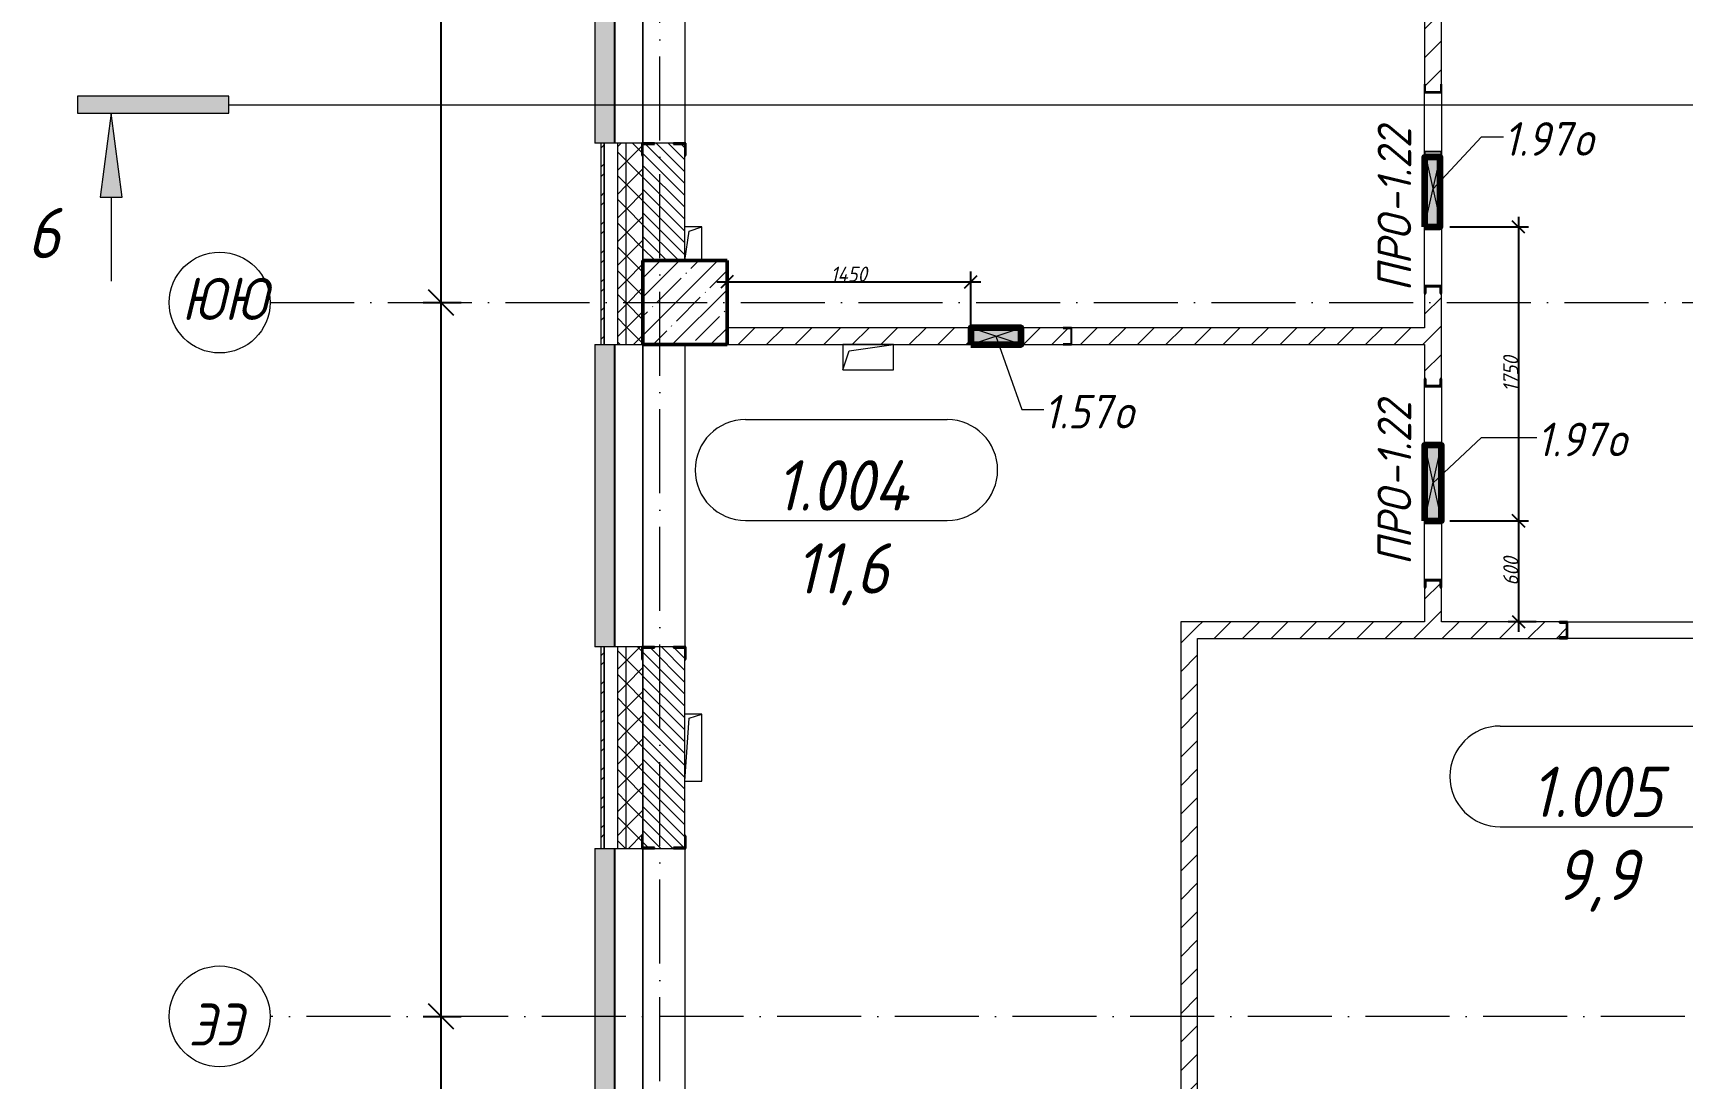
# Model space of a CAD drawing. Header units: millimetres. Extents: x -356862 to 418287, y 0 to 839748.
# Drawn here: x -182594 to -172783, y 536430 to 542652 of the extents above; entities that cross this region are included whole.
import ezdxf

# ---------------------------------------------------------------- set-up
doc = ezdxf.new("R2010")
doc.units = ezdxf.units.MM
doc.linetypes.add('50_200_ШТРИХ_1Т_ш5_п1_п1_', pattern=[700, 500, -100, 0, -100])
for name, color, linetype, lineweight in [('9.7) Заделка 956 шт', 6, 'Continuous', 158), ('A-____-____-DIMS', 7, 'Continuous', 9), ('A-DETL-GENF-OTLN', 7, 'Continuous', 9), ('A-GENM-____-IDEN', 7, 'Continuous', 9), ('A-GENM-____-MCUT', 7, 'Continuous', 25), ('A-GENM-____-OTLN', 7, 'Continuous', 9), ('A-GENM-____-OTLN-1', 7, 'Continuous', 25), ('A-GLAZ-____-IDEN', 7, 'Continuous', 9), ('A-GLAZ-____-OTLN', 7, 'Continuous', 9), ('A-WALL-____-MCUT', 7, 'Continuous', 13), ('A-WALL-____-MCUT-1', 7, 'Continuous', 9), ('A-WALL-____-OTLN', 7, 'Continuous', 9), ('A-WALL-____-PATT-1', 7, 'Continuous', 9), ('A-WALL-FNSH-MCUT-1', 7, 'Continuous', 9), ('G-____-____-SYMB', 7, 'Continuous', 9), ('I-WALL-____-OTLN', 7, 'Continuous', 9), ('S-COLS-____-MCUT', 7, 'Continuous', 50), ('S-COLS-____-OTLN', 7, 'Continuous', 9), ('S-GRID-____-IDEN', 7, 'Continuous', 9), ('S-GRID-____-OTLN-1', 7, '50_200_ШТРИХ_1Т_ш5_п1_п1_', 9)]:
    doc.layers.add(name, color=color, linetype=linetype, lineweight=lineweight)
for name, color, linetype, lineweight, true_color in [('A-AREA-IDEN-1', 7, 'Continuous', 9, 0x000000), ('A-GLAZ-____-OTLN-1', 7, 'Continuous', 9, 0xc0c0c0), ('G-____-____-SYMB-1', 9, 'Continuous', 9, 0x808080)]:
    doc.layers.add(name, color=color, linetype=linetype, lineweight=lineweight, true_color=true_color)
doc.styles.add('ISOCPEUR_I', font='isocpeui.ttf', dxfattribs={"width": 0.9, "height": 2.5})
doc.styles.add('ISOCPEUR_I_10', font='isocpeui.ttf', dxfattribs={"width": 0.9, "height": 180})
doc.styles.add('ISOCPEUR_I_11', font='isocpeui.ttf', dxfattribs={"width": 0.9, "height": 200})
doc.styles.add('ISOCPEUR_I_7', font='isocpeui.ttf', dxfattribs={"width": 0.9, "height": 90})
doc.styles.add('ISOCPEUR_I_9', font='isocpeui.ttf', dxfattribs={"width": 0.9, "height": 250})
doc.dimstyles.new('ISO-1_8_0_9К_СРЕДНИЙ_Кладочные_2', dxfattribs={"dimscale": 304.8, "dimtxt": 89.638306, "dimasz": 0.246063, "dimexe": 0.19685, "dimexo": 0, "dimgap": 0, "dimtad": 1, "dimdec": 3, "dimrnd": 0.001, "dimdsep": 46, "dimtxsty": 'ISOCPEUR_I_7', "dimblk1": 'OBLIQUE', "dimblk2": 'OBLIQUE', "dimsah": 1, "dimcen": 0.09, "dimdle": 0.19685, "dimazin": 0, "dimtfac": 1, "dimtdec": 4, "dimtix": 1, "dimtmove": 1, "dimatfit": 3, "dimfxl": 1, "dimtvp": 1, "dimtolj": 1, "dimtzin": 0, "dimarcsym": 2})
doc.dimstyles.new('ISO-2_5_0_9К_БОЛЬШОЙ_ОСИ', dxfattribs={"dimscale": 304.8, "dimtxt": 248.995294, "dimasz": 0.492126, "dimexe": 0.393701, "dimexo": 0, "dimgap": 0, "dimtad": 1, "dimdec": 0, "dimzin": 0, "dimdsep": 46, "dimtxsty": 'ISOCPEUR_I', "dimblk1": 'OBLIQUE', "dimblk2": 'OBLIQUE', "dimsah": 1, "dimcen": 0.09, "dimdle": 0.393701, "dimazin": 0, "dimtfac": 1, "dimtdec": 4, "dimtix": 1, "dimtmove": 0, "dimatfit": 3, "dimfxl": 1, "dimtvp": 1, "dimtolj": 1, "dimtzin": 0, "dimarcsym": 2})
pattern_1 = [(135, (-176515.067, 459015.94), (-35.35534, -35.35534), [])]
pattern_2 = [(45, (-176515.07, 459015.94), (-84.85281, 84.85281), [])]
pattern_3 = [(45, (-176515.07, 459015.94), (-70.71068, 70.71068), []), (135, (-176515.07, 459015.94), (-70.71068, -70.71068), [])]

# ---------------------------------------------------------------- blocks, each defined once
blk = doc.blocks.new('BSC_Колонна _Прямоугольная - 500х500-V57-АР1_План отверстий 1 этажа в осях 1-64_Ю-ЯЯ')
at = {"layer": 'S-COLS-____-OTLN'}
h = blk.add_hatch(dxfattribs=at)
h.set_pattern_fill('FP_64', color=256, style=0, pattern_type=2)
h.set_pattern_definition([(45, (2200, -82031.04), (-114.04925, 114.04925), []), (45, (2314.05, -82031.04), (-114.04925, 114.04925), [201.613, -40.323, 3.353, -36.97])])
h.paths.add_polyline_path([(-250, -250), (250, -250), (250, 250), (-250, 250)], flags=0)
at = {"layer": 'S-COLS-____-MCUT'}
for p, q in [((250, 250), (-250, 250)), ((-250, 250), (-250, -250)), ((250, -250), (250, 250)), ((-250, -250), (250, -250))]:
    blk.add_line(p, q, dxfattribs=at)
blk = doc.blocks.new('Фахверк_СКБ_Уголок - 250_2700-27497298-АР1_План отверстий 1 этажа в осях 1-64_Ю-ЯЯ')
at = {"layer": 'A-GENM-____-MCUT'}
for p, q in [((200, 181), (125, 181)), ((125, 181), (125, 106)), ((125, 106), (131, 106)), ((131, 106), (131, 175)), ((131, 175), (200, 175)), ((200, 175), (200, 181)), ((131, -6), (125, -6)), ((125, -6), (125, -81)), ((125, -81), (200, -81)), ((131, -75), (131, -6)), ((200, -75), (131, -75)), ((200, -81), (200, -75))]:
    blk.add_line(p, q, dxfattribs=at)
blk = doc.blocks.new('154_Стойка_СКБ_Швеллер - СМ-2230_100-28215779-АР1_План отверстий 1 этажа в осях 1-64_Ю-ЯЯ')
at = {"layer": 'A-GENM-____-MCUT'}
for p, q in [((171, 50), (125, 50)), ((125, 50), (125, -50)), ((129.5, 42.4), (171, 42.4)), ((129.5, -42.4), (129.5, 42.4)), ((171, 42.4), (171, 50)), ((125, -50), (171, -50)), ((171, -42.4), (129.5, -42.4)), ((171, -50), (171, -42.4))]:
    blk.add_line(p, q, dxfattribs=at)
blk = doc.blocks.new('154_Фахверк_СКБ_Швеллер - Тип_100_4010-27736299-АР1_План отверстий 1 этажа в осях 1-64_Ю-ЯЯ')
at = {"layer": 'A-GENM-____-MCUT'}
for p, q in [((175, 50), (125, 50)), ((125, 50), (125, -50)), ((128, 47), (175, 47)), ((128, -47), (128, 47)), ((175, 47), (175, 50)), ((125, -50), (175, -50)), ((175, -47), (128, -47)), ((175, -50), (175, -47))]:
    blk.add_line(p, q, dxfattribs=at)
blk = doc.blocks.new('AR_Отверстие прямоугольное _в плите_ - AR_Отверстие прямоугольное _в плите_-30459777-АР1_План отверстий 1 этажа в осях 1-64_Ю-ЯЯ')
at = {"layer": 'A-GENM-____-OTLN'}
for p, q in [((150, 75), (-150, 75)), ((-150, 75), (-150, -75)), ((-150, -75), (-112.5, 37.5)), ((-112.5, 37.5), (150, 75)), ((150, -75), (150, 75)), ((-150, -75), (150, -75))]:
    blk.add_line(p, q, dxfattribs=at)
blk = doc.blocks.new('AR_Отверстие прямоугольное _в плите_ - AR_Отверстие прямоугольное _в плите_-30512140-АР1_План отверстий 1 этажа в осях 1-64_Ю-ЯЯ')
at = {"layer": 'A-GENM-____-OTLN'}
for p, q in [((50, 200), (-50, 200)), ((-25, 175), (50, 200)), ((50, -200), (50, 200)), ((-50, -200), (-25, 175)), ((-50, -200), (50, -200))]:
    blk.add_line(p, q, dxfattribs=at)
blk = doc.blocks.new('AR_Отверстие прямоугольное _в плите_ - AR_Отверстие прямоугольное _в плите_-V230-АР1_План отверстий 1 этажа в осях 1-64_Ю-ЯЯ')
at = {"layer": 'A-GENM-____-OTLN'}
for p, q in [((50, 100), (-50, 100)), ((-25, 75), (50, 100)), ((50, -100), (50, 100)), ((-50, -100), (-25, 75))]:
    blk.add_line(p, q, dxfattribs=at)
blk = doc.blocks.new('Отлив_СКБ - Отлив витража_120_НВФ-31885689-АР1_План отверстий 1 этажа в осях 1-64_Ю-ЯЯ')
at = {"layer": 'A-GLAZ-____-OTLN-1'}
for points in [[(1800, 2), (1800, 120), (0, 120), (0, 2), (749.6, 2)], [(1800, 0), (1800, 2), (0, 2), (0, 0), (749.6, 0)]]:
    blk.add_hatch(color=256, dxfattribs=at).paths.add_polyline_path(points, flags=0)
at = {"layer": 'A-GLAZ-____-OTLN'}
for p, q in [((0, 83), (0, 120)), ((1800, 120), (0, 120)), ((1800, 120), (1800, 83)), ((0, 2), (1800, 2)), ((1800, 0), (0, 0))]:
    blk.add_line(p, q, dxfattribs=at)
blk = doc.blocks.new('AR_Отверстие прямоугольное _в стене_ - AR_Отверстие прямоугольное _в стене__ОВ-36649808-АР1_План отверстий 1 этажа в осях 1-64_Ю-ЯЯ')
at = {"layer": 'A-GLAZ-____-OTLN'}
blk.add_hatch(color=256, dxfattribs=at).paths.add_polyline_path([(-225, -50), (225, -50), (225, 50), (-225, 50)], flags=0)
at = {"layer": 'A-DETL-GENF-OTLN'}
for p, q in [((-225, -50), (-225, 50)), ((-225, 50), (225, 50)), ((225, 50), (-225, -50)), ((-225, 50), (225, -50)), ((225, 50), (-225, 50)), ((-225, 50), (-225, -50)), ((225, 50), (225, -50)), ((225, -50), (225, 50)), ((225, -50), (-225, -50)), ((-225, -50), (225, -50))]:
    blk.add_line(p, q, dxfattribs=at)
blk = doc.blocks.new('AR_Отверстие прямоугольное _в стене__БезПР - AR_Отверстие прямоугольное _в стене__БезПР-36430205-АР1_План отверстий 1 этажа в осях 1-64_Ю-ЯЯ')
at = {"layer": 'A-GLAZ-____-OTLN'}
blk.add_hatch(color=256, dxfattribs=at).paths.add_polyline_path([(150, 50), (-150, 50), (-150, -50), (150, -50)], flags=0)
at = {"layer": 'A-DETL-GENF-OTLN'}
for p, q in [((-150, -50), (-150, 50)), ((-150, 50), (150, 50)), ((150, 50), (-150, -50)), ((-150, 50), (150, -50)), ((150, 50), (-150, 50)), ((-150, 50), (-150, -50)), ((150, 50), (150, -50)), ((150, -50), (150, 50)), ((150, -50), (-150, -50)), ((-150, -50), (150, -50))]:
    blk.add_line(p, q, dxfattribs=at)
blk = doc.blocks.new('Ось сетки - Круг_Ø6_00__ISO-2_5_0_9K_-25732049-АР1_План отверстий 1 этажа в осях 1-64_Ю-ЯЯ')
at = {"layer": 'S-GRID-____-IDEN'}
blk.add_circle((0, 0), 3, dxfattribs=at)
blk = doc.blocks.new('Разрез - Заголовок разреза-10218885-АР1_План отверстий 1 этажа в осях 1-64_Ю-ЯЯ')
at = {"layer": 'G-____-____-SYMB'}
for points in [[(0, 0.5), (0, -0.5), (-9, -0.5), (-9, 0.5)], [(-6.342, -5.5), (-7.658, -5.5), (-7, -0.5)]]:
    blk.add_hatch(color=256, dxfattribs=at).paths.add_polyline_path(points, flags=0)
for p, q in [((0, 0.5), (-9, 0.5)), ((-9, 0.5), (-9, -0.5)), ((0, -0.5), (0, 0.5)), ((-9, -0.5), (0, -0.5)), ((-7, -0.5), (-7.658, -5.5)), ((-6.342, -5.5), (-7, -0.5)), ((-7.658, -5.5), (-6.342, -5.5)), ((-7, -5.5), (-7, -10.5))]:
    blk.add_line(p, q, dxfattribs=at)
blk = doc.blocks.new('_Oblique')
at = {"color": 0, "linetype": 'ByBlock', "lineweight": -2}
blk.add_line((-0.5, -0.5), (0.5, 0.5), dxfattribs=at)
blk = doc.blocks.new('*D13421')
at = {"layer": 'A-____-____-DIMS', "color": 0, "lineweight": -2, "transparency": 16777216}
for p, q in [((-180166.5, 535477), (-180166.5, 536917)), ((-180272.5, 536797), (-180046.5, 536797)), ((-180272.5, 535597), (-180046.5, 535597))]:
    blk.add_line(p, q, dxfattribs=at)
at = {"layer": 'Defpoints', "color": 0, "transparency": 16777216}
for p in [(-180272.5, 536797), (-180166.5, 536797), (-180272.5, 535597)]:
    blk.add_point(p, dxfattribs=at)
at = {"layer": 'A-____-____-DIMS', "color": 0, "lineweight": -2, "transparency": 16777216, "xscale": 150, "yscale": 150, "zscale": 150}
for p, rotation in [((-180166.5, 536797), 90), ((-180166.5, 535597), 270)]:
    blk.add_blockref('_Oblique', p, dxfattribs=dict(at, rotation=rotation))
at = {"layer": 'A-____-____-DIMS', "color": 0, "transparency": 16777216, "insert": (-180167.7, 536197), "char_height": 2.5, "width": 701.018, "attachment_point": 5, "rotation": 90, "style": 'ISOCPEUR_I'}
blk.add_mtext('\\A1;1200', dxfattribs=at)
blk = doc.blocks.new('*D13422')
at = {"layer": 'A-____-____-DIMS', "color": 0, "lineweight": -2, "transparency": 16777216}
for p, q in [((-180166.5, 536677), (-180166.5, 541167)), ((-180272.5, 541047), (-180046.5, 541047)), ((-180272.5, 536797), (-180046.5, 536797))]:
    blk.add_line(p, q, dxfattribs=at)
at = {"layer": 'Defpoints', "color": 0, "transparency": 16777216}
for p in [(-180272.5, 541047), (-180166.5, 541047), (-180272.5, 536797)]:
    blk.add_point(p, dxfattribs=at)
at = {"layer": 'A-____-____-DIMS', "color": 0, "lineweight": -2, "transparency": 16777216, "xscale": 150, "yscale": 150, "zscale": 150}
for p, rotation in [((-180166.5, 541047), 90), ((-180166.5, 536797), 270)]:
    blk.add_blockref('_Oblique', p, dxfattribs=dict(at, rotation=rotation))
at = {"layer": 'A-____-____-DIMS', "color": 0, "transparency": 16777216, "insert": (-180167.7, 538922), "char_height": 2.5, "width": 781.462, "attachment_point": 5, "rotation": 90, "style": 'ISOCPEUR_I'}
blk.add_mtext('\\A1;4250', dxfattribs=at)
blk = doc.blocks.new('*D13423')
at = {"layer": 'A-____-____-DIMS', "color": 0, "lineweight": -2, "transparency": 16777216}
for p, q in [((-180166.5, 540927), (-180166.5, 544717)), ((-180272.5, 544597), (-180046.5, 544597)), ((-180272.5, 541047), (-180046.5, 541047))]:
    blk.add_line(p, q, dxfattribs=at)
at = {"layer": 'Defpoints', "color": 0, "transparency": 16777216}
for p in [(-180272.5, 544597), (-180166.5, 544597), (-180272.5, 541047)]:
    blk.add_point(p, dxfattribs=at)
at = {"layer": 'A-____-____-DIMS', "color": 0, "lineweight": -2, "transparency": 16777216, "xscale": 150, "yscale": 150, "zscale": 150}
for p, rotation in [((-180166.5, 544597), 90), ((-180166.5, 541047), 270)]:
    blk.add_blockref('_Oblique', p, dxfattribs=dict(at, rotation=rotation))
at = {"layer": 'A-____-____-DIMS', "color": 0, "transparency": 16777216, "insert": (-180167.7, 542822), "char_height": 2.5, "width": 758.478, "attachment_point": 5, "rotation": 90, "style": 'ISOCPEUR_I'}
blk.add_mtext('\\A1;3550', dxfattribs=at)
blk = doc.blocks.new('*D13571')
at = {"layer": 'A-____-____-DIMS', "color": 0, "lineweight": -2, "transparency": 16777216}
for p, q in [((-174165.1, 541497), (-173696.6, 541497)), ((-173756.6, 541557), (-173756.6, 539687)), ((-174165.1, 539747), (-173696.6, 539747))]:
    blk.add_line(p, q, dxfattribs=at)
at = {"layer": 'Defpoints', "color": 0, "transparency": 16777216}
for p in [(-174165.1, 541497), (-174165.1, 539747), (-173756.6, 539747)]:
    blk.add_point(p, dxfattribs=at)
at = {"layer": 'A-____-____-DIMS', "color": 0, "lineweight": -2, "transparency": 16777216, "xscale": 75, "yscale": 75, "zscale": 75}
for p, rotation in [((-173756.6, 541497), 90), ((-173756.6, 539747), 270)]:
    blk.add_blockref('_Oblique', p, dxfattribs=dict(at, rotation=rotation))
at = {"layer": 'A-____-____-DIMS', "color": 0, "transparency": 16777216, "insert": (-173802.2, 540622), "char_height": 90, "width": 504.733, "attachment_point": 5, "rotation": 90, "style": 'ISOCPEUR_I_7'}
blk.add_mtext('\\A1;1750', dxfattribs=at)
blk = doc.blocks.new('*D13572')
at = {"layer": 'A-____-____-DIMS', "color": 0, "lineweight": -2, "transparency": 16777216}
for p, q in [((-174165.1, 539747), (-173696.6, 539747)), ((-173756.6, 539807), (-173756.6, 539087)), ((-173650.5, 539147), (-173816.6, 539147))]:
    blk.add_line(p, q, dxfattribs=at)
at = {"layer": 'Defpoints', "color": 0, "transparency": 16777216}
for p in [(-174165.1, 539747), (-173756.6, 539147), (-173650.5, 539147)]:
    blk.add_point(p, dxfattribs=at)
at = {"layer": 'A-____-____-DIMS', "color": 0, "lineweight": -2, "transparency": 16777216, "xscale": 75, "yscale": 75, "zscale": 75}
for p, rotation in [((-173756.6, 539747), 90), ((-173756.6, 539147), 270)]:
    blk.add_blockref('_Oblique', p, dxfattribs=dict(at, rotation=rotation))
at = {"layer": 'A-____-____-DIMS', "color": 0, "transparency": 16777216, "insert": (-173801.6, 539447), "char_height": 90, "width": 409.578, "attachment_point": 5, "rotation": 90, "style": 'ISOCPEUR_I_7'}
blk.add_mtext('\\A1;600', dxfattribs=at)
blk = doc.blocks.new('*D13577')
at = {"layer": 'A-____-____-DIMS', "color": 0, "lineweight": -2, "transparency": 16777216}
for p, q in [((-178465.1, 540897), (-178465.1, 541231.2)), ((-177015.1, 540897), (-177015.1, 541231.2)), ((-178525.1, 541171.2), (-176955.1, 541171.2))]:
    blk.add_line(p, q, dxfattribs=at)
at = {"layer": 'Defpoints', "color": 0, "transparency": 16777216}
for p in [(-177015.1, 541171.2), (-178465.1, 540897), (-177015.1, 540897)]:
    blk.add_point(p, dxfattribs=at)
at = {"layer": 'A-____-____-DIMS', "color": 0, "lineweight": -2, "transparency": 16777216, "xscale": 75, "yscale": 75, "zscale": 75, "rotation": 180}
blk.add_blockref('_Oblique', (-178465.1, 541171.2), dxfattribs=at)
at = {"layer": 'A-____-____-DIMS', "color": 0, "lineweight": -2, "transparency": 16777216, "xscale": 75, "yscale": 75, "zscale": 75}
blk.add_blockref('_Oblique', (-177015.1, 541171.2), dxfattribs=at)
at = {"layer": 'A-____-____-DIMS', "color": 0, "transparency": 16777216, "insert": (-177740.1, 541216.2), "char_height": 90, "width": 521.281, "attachment_point": 5, "style": 'ISOCPEUR_I_7'}
blk.add_mtext('\\A1;1450', dxfattribs=at)
blk = doc.blocks.new('AAR_СКБ_Марка_помещения_1_5 ммп - Номер _ Площадь-27962135-АИ_План этажа_Стены_1')
at = {"layer": 'A-AREA-IDEN-1'}
for p, q in [((-2.987, 3), (3.013, 3)), ((-2.987, 0), (3.013, 0))]:
    blk.add_line(p, q, dxfattribs=at)
for centre, start, end in [((-2.987, 1.5), 90, 270), ((3.013, 1.5), 270, 90)]:
    blk.add_arc(centre, 1.5, start, end, dxfattribs=at)

msp = doc.modelspace()

# ---------------------------------------------------------------- hatches: boundary and pattern name
at = {"layer": 'A-WALL-____-PATT-1'}
h = msp.add_hatch(dxfattribs=at)
h.set_pattern_fill('FP_3', color=256, style=0, pattern_type=2)
h.set_pattern_definition([(45, (-176515.07, 459015.94), (-85.53659, 85.53659), []), (45, (-176458.04, 459015.94), (-85.53659, 85.53659), [])])
h.paths.add_polyline_path([(-179215.0675, 531796.983), (-179195.0675, 531796.983), (-179195.0675, 532996.983), (-179215.0675, 532996.983), (-179215.0675, 532384.65)], flags=0)
h.paths.add_polyline_path([(-179195.0675, 534796.983), (-179195.0675, 535996.983), (-179215.0675, 535996.983), (-179215.0675, 534796.983)], flags=0)
h.paths.add_polyline_path([(-179195.0675, 537796.983), (-179195.0675, 538996.983), (-179215.0675, 538996.983), (-179215.0675, 537796.983)], flags=0)
h.paths.add_polyline_path([(-179215.0675, 540796.983), (-179195.0675, 540796.983), (-179195.0675, 541996.983), (-179215.0675, 541996.983)], flags=0)
h.paths.add_polyline_path([(-179215.0675, 543796.983), (-179195.0675, 543796.983), (-179195.0675, 544946.983), (-179215.0675, 544946.983)], flags=0)
h = msp.add_hatch(dxfattribs=at)
h.set_pattern_fill('FP_1', color=256, style=0, pattern_type=2)
h.set_pattern_definition(pattern_3)
h.paths.add_polyline_path([(-179065.0675, 532046.983), (-179065.0675, 532996.983), (-179115.0675, 532996.983), (-179115.0675, 532046.983)], flags=0)
h.paths.add_polyline_path([(-179065.0675, 534796.983), (-179065.0675, 535996.983), (-179115.0675, 535996.983), (-179115.0675, 534796.983)], flags=0)
h.paths.add_polyline_path([(-179115.0675, 537796.983), (-179065.0675, 537796.983), (-179065.0675, 538996.983), (-179115.0675, 538996.983), (-179115.0675, 538842.5904)], flags=0)
h.paths.add_polyline_path([(-179065.0675, 540796.983), (-179065.0675, 541996.983), (-179115.0675, 541996.983), (-179115.0675, 540796.983)], flags=0)
h.paths.add_polyline_path([(-179115.0675, 543796.983), (-179065.0675, 543796.983), (-179065.0675, 544846.983), (-179115.0675, 544846.983), (-179115.0675, 544493.2883)], flags=0)
h = msp.add_hatch(dxfattribs=at)
h.set_pattern_fill('FP_1', color=256, style=0, pattern_type=2)
h.set_pattern_definition(pattern_3)
h.paths.add_polyline_path([(-178965.0675, 532046.983), (-178965.0675, 532921.983), (-178971.0675, 532921.983), (-178971.0675, 532996.983), (-179065.0675, 532996.983), (-179065.0675, 532046.983)], flags=0)
h.paths.add_polyline_path([(-178971.0675, 534796.983), (-178971.0675, 534871.983), (-178965.0675, 534871.983), (-178965.0675, 535921.983), (-178971.0675, 535921.983), (-178971.0675, 535996.983), (-179065.0675, 535996.983), (-179065.0675, 534796.983)], flags=0)
h.paths.add_polyline_path([(-179065.0675, 537796.983), (-178971.0675, 537796.983), (-178971.0675, 537871.983), (-178965.0675, 537871.983), (-178965.0675, 538921.983), (-178971.0675, 538921.983), (-178971.0675, 538996.983), (-179065.0675, 538996.983), (-179065.0675, 537802.983)], flags=0)
h.paths.add_polyline_path([(-178965.0675, 540796.983), (-178965.0675, 541921.983), (-178971.0675, 541921.983), (-178971.0675, 541996.983), (-179065.0675, 541996.983), (-179065.0675, 540796.983)], flags=0)
h.paths.add_polyline_path([(-178971.0675, 543796.983), (-178971.0675, 543871.983), (-178965.0675, 543871.983), (-178965.0675, 544796.983), (-179065.0675, 544796.983), (-179065.0675, 543796.983)], flags=0)
h = msp.add_hatch(dxfattribs=at)
h.set_pattern_fill('FP_6', color=256, style=0, pattern_type=2)
h.set_pattern_definition(pattern_1)
h.paths.add_polyline_path([(-178715.1915, 541296.983), (-178715.0675, 541296.983), (-178715.0675, 541990.983), (-178784.0675, 541990.983), (-178784.0675, 541996.983), (-178896.0675, 541996.983), (-178896.0675, 541990.983), (-178965.0675, 541990.983), (-178965.0675, 541296.983)], flags=0)
h.paths.add_polyline_path([(-178784.0675, 543796.983), (-178784.0675, 543802.983), (-178715.0675, 543802.983), (-178715.0675, 544196.983), (-178965.0675, 544196.983), (-178965.0675, 543802.983), (-178896.0675, 543802.983), (-178896.0675, 543796.983)], flags=0)
h = msp.add_hatch(dxfattribs=at)
h.set_pattern_fill('FP_4', color=256, style=0, pattern_type=2)
h.set_pattern_definition(pattern_2)
h.paths.add_polyline_path([(-174315.0675, 539146.983), (-174215.0675, 539146.983), (-174215.0675, 539350.983), (-174222.6675, 539350.983), (-174222.6675, 539392.483), (-174307.4675, 539392.483), (-174307.4675, 539350.983), (-174315.0675, 539350.983)], flags=0)
h.paths.add_polyline_path([(-174307.4675, 540551.483), (-174222.6675, 540551.483), (-174222.6675, 540592.983), (-174215.0675, 540592.983), (-174215.0675, 541100.983), (-174222.6675, 541100.983), (-174222.6675, 541142.483), (-174307.4675, 541142.483), (-174307.4675, 541100.983), (-174315.0675, 541100.983), (-174315.0675, 540592.983), (-174307.4675, 540592.983)], flags=0)
h.paths.add_polyline_path([(-174312.0675, 542299.983), (-174218.0675, 542299.983), (-174217.8452, 542346.983), (-174215.0675, 542346.983), (-174215.0675, 544096.983), (-174315.0675, 544096.983), (-174315.0675, 542346.983), (-174312.0675, 542346.983)], flags=0)
h = msp.add_hatch(dxfattribs=at)
h.set_pattern_fill('FP_4', color=256, style=0, pattern_type=2)
h.set_pattern_definition(pattern_2)
h.paths.add_polyline_path([(-174315.0675, 540796.983), (-174315.0675, 540896.983), (-176415.0675, 540896.983), (-176415.0675, 540796.983), (-174762.9755, 540796.983)], flags=0)
h.paths.add_polyline_path([(-176530.4762, 540796.983), (-176465.0675, 540796.983), (-176465.0675, 540799.983), (-176418.0675, 540799.983), (-176418.0675, 540893.983), (-176465.0675, 540893.983), (-176465.0675, 540896.983), (-176715.0675, 540896.983), (-176715.0675, 540796.983)], flags=0)
h.paths.add_polyline_path([(-177015.0675, 540796.983), (-177015.0675, 540896.983), (-178465.0675, 540896.983), (-178465.0675, 540796.983), (-178297.9769, 540796.983)], flags=0)
h = msp.add_hatch(dxfattribs=at)
h.set_pattern_fill('FP_4', color=256, style=0, pattern_type=2)
h.set_pattern_definition(pattern_2)
h.paths.add_polyline_path([(-175765.0675, 535846.983), (-175665.0675, 535846.983), (-175665.0675, 539146.983), (-175765.0675, 539146.983), (-175765.0675, 538842.5904)], flags=0)
h = msp.add_hatch(dxfattribs=at)
h.set_pattern_fill('FP_4', color=256, style=0, pattern_type=2)
h.set_pattern_definition(pattern_2)
h.paths.add_polyline_path([(-172015.0675, 539046.983), (-172015.0675, 539146.983), (-172269.0675, 539146.983), (-172269.0675, 539139.383), (-172310.5675, 539139.383), (-172310.5675, 539054.583), (-172269.0675, 539054.583), (-172269.0675, 539046.983)], flags=0)
h.paths.add_polyline_path([(-173511.0675, 539046.983), (-173511.0675, 539054.583), (-173469.5675, 539054.583), (-173469.5675, 539139.383), (-173511.0675, 539139.383), (-173511.0675, 539146.983), (-175665.0675, 539146.983), (-175665.0675, 539046.983), (-174762.9755, 539046.983)], flags=0)
h = msp.add_hatch(dxfattribs=at)
h.set_pattern_fill('FP_6', color=256, style=0, pattern_type=2)
h.set_pattern_definition(pattern_1)
h.paths.add_polyline_path([(-178715.0675, 535846.983), (-178715.0675, 535990.983), (-178784.0675, 535990.983), (-178784.0675, 535996.983), (-178896.0675, 535996.983), (-178896.0675, 535990.983), (-178965.0675, 535990.983), (-178965.0675, 535846.983), (-178859.0675, 535846.983)], flags=0)
h.paths.add_polyline_path([(-178896.0675, 537796.983), (-178784.0675, 537796.983), (-178784.0675, 537802.983), (-178715.0675, 537802.983), (-178715.0675, 538990.983), (-178784.0675, 538990.983), (-178784.0675, 538996.983), (-178896.0675, 538996.983), (-178896.0675, 538990.983), (-178965.0675, 538990.983), (-178965.0675, 537802.983), (-178896.0675, 537802.983)], flags=0)

# ---------------------------------------------------------------- linework, layer by layer
at = {"layer": '9.7) Заделка 956 шт'}
for points in [[(-174315.0675, 541496.983), (-174222.6675, 541496.983), (-174222.6675, 541912.783), (-174315.0675, 541912.783)], [(-177015.0675, 540796.983), (-176715.0675, 540796.983), (-176715.0675, 540896.983), (-177015.0675, 540896.983)], [(-174315.0675, 539746.983), (-174215.0675, 539746.983), (-174215.0675, 540196.983), (-174315.0675, 540196.983)]]:
    msp.add_lwpolyline(points, close=True, dxfattribs=at)
at = {"layer": 'A-GLAZ-____-IDEN'}
for p, q in [((-174265.0675, 541721.983), (-173976.6449, 542033.6469)), ((-173976.6449, 542033.6469), (-173844.6245, 542033.6469)), ((-176865.0675, 540846.983), (-176711.3911, 540409.7487)), ((-176711.3911, 540409.7487), (-176580.2791, 540409.7487)), ((-174265.0675, 539971.983), (-173976.6449, 540244.1802)), ((-173976.6449, 540244.1802), (-173646.9878, 540244.1802))]:
    msp.add_line(p, q, dxfattribs=at)
at = {"layer": 'A-WALL-____-MCUT'}
for p, q in [((-178971.0675, 541996.983), (-179195.0675, 541996.983)), ((-179195.0675, 541996.983), (-179195.0675, 540796.983)), ((-179195.0675, 540796.983), (-179195.0675, 541996.983)), ((-178784.0675, 541996.983), (-178896.0675, 541996.983)), ((-178715.0675, 541296.983), (-178715.0675, 541921.983)), ((-179195.0675, 540796.983), (-178965.0675, 540796.983)), ((-178971.0675, 538996.983), (-179195.0675, 538996.983)), ((-179195.0675, 538996.983), (-179195.0675, 537796.983)), ((-179195.0675, 537796.983), (-179195.0675, 538996.983)), ((-178784.0675, 538996.983), (-178896.0675, 538996.983)), ((-178715.0675, 537871.983), (-178715.0675, 538921.983)), ((-179195.0675, 537796.983), (-178971.0675, 537796.983)), ((-178896.0675, 537796.983), (-178784.0675, 537796.983))]:
    msp.add_line(p, q, dxfattribs=at)
at = {"layer": 'A-WALL-____-MCUT-1'}
for p, q in [((-179115.0675, 540796.983), (-179115.0675, 541996.983)), ((-179065.0675, 540796.983), (-179065.0675, 541996.983)), ((-178965.0675, 541921.983), (-178965.0675, 541296.983)), ((-178965.0675, 541296.983), (-178965.0675, 541921.983)), ((-179115.0675, 537796.983), (-179115.0675, 538996.983)), ((-179065.0675, 537796.983), (-179065.0675, 538996.983)), ((-178965.0675, 538921.983), (-178965.0675, 537871.983)), ((-178965.0675, 537871.983), (-178965.0675, 538921.983))]:
    msp.add_line(p, q, dxfattribs=at)
at = {"layer": 'A-WALL-____-OTLN'}
for p, q in [((-178965.0675, 541996.983), (-178965.0675, 543796.983)), ((-178965.0675, 543796.983), (-178965.0675, 541996.983)), ((-178715.0675, 543796.983), (-178715.0675, 541996.983)), ((-178965.0675, 538996.983), (-178965.0675, 540796.983)), ((-178965.0675, 540796.983), (-178965.0675, 538996.983)), ((-178715.0675, 540796.983), (-178715.0675, 538996.983)), ((-178965.0675, 535996.983), (-178965.0675, 537796.983)), ((-178965.0675, 537796.983), (-178965.0675, 535996.983)), ((-178715.0675, 537796.983), (-178715.0675, 535996.983))]:
    msp.add_line(p, q, dxfattribs=at)
at = {"layer": 'A-WALL-FNSH-MCUT-1'}
for p, q in [((-174315.0675, 544446.983), (-174315.0675, 542346.983)), ((-174215.0675, 542346.983), (-174215.0675, 544096.983)), ((-179215.0675, 541996.983), (-179215.0675, 540796.983)), ((-179195.0675, 541996.983), (-179215.0675, 541996.983)), ((-174315.0675, 541100.983), (-174315.0675, 540896.983)), ((-174215.0675, 540592.983), (-174215.0675, 541100.983)), ((-177015.0675, 540896.983), (-178465.0675, 540896.983)), ((-176465.0675, 540896.983), (-176715.0675, 540896.983)), ((-174315.0675, 540896.983), (-176415.0675, 540896.983)), ((-179215.0675, 540796.983), (-179195.0675, 540796.983)), ((-178465.0675, 540796.983), (-177015.0675, 540796.983)), ((-176715.0675, 540796.983), (-176465.0675, 540796.983)), ((-176415.0675, 540796.983), (-174315.0675, 540796.983)), ((-174315.0675, 540796.983), (-174315.0675, 540592.983)), ((-174315.0675, 539350.983), (-174315.0675, 539146.983)), ((-174215.0675, 539146.983), (-174215.0675, 539350.983)), ((-174315.0675, 539146.983), (-175765.0675, 539146.983)), ((-175765.0675, 539146.983), (-175765.0675, 535846.983)), ((-173511.0675, 539146.983), (-174215.0675, 539146.983)), ((-175665.0675, 539046.983), (-173511.0675, 539046.983)), ((-175665.0675, 536196.983), (-175665.0675, 539046.983)), ((-179215.0675, 538996.983), (-179215.0675, 537796.983)), ((-179195.0675, 538996.983), (-179215.0675, 538996.983)), ((-179215.0675, 537796.983), (-179195.0675, 537796.983))]:
    msp.add_line(p, q, dxfattribs=at)
at = {"layer": 'G-____-____-SYMB-1'}
msp.add_line((-181429.6697, 542224.9935), (-72002.7137, 542224.9935), dxfattribs=at)
at = {"layer": 'I-WALL-____-OTLN'}
for p, q in [((-174315.0675, 541946.983), (-174315.0675, 542296.983)), ((-174215.0675, 542296.983), (-174215.0675, 541946.983)), ((-174315.0675, 541146.983), (-174315.0675, 541496.983)), ((-174215.0675, 541496.983), (-174215.0675, 541146.983)), ((-174315.0675, 540196.983), (-174315.0675, 540546.983)), ((-174215.0675, 540546.983), (-174215.0675, 540196.983)), ((-174315.0675, 539396.983), (-174315.0675, 539746.983)), ((-174215.0675, 539746.983), (-174215.0675, 539396.983)), ((-173465.0675, 539146.983), (-172315.0675, 539146.983)), ((-172315.0675, 539046.983), (-173465.0675, 539046.983))]:
    msp.add_line(p, q, dxfattribs=at)
at = {"layer": 'S-GRID-____-OTLN-1'}
for p, q in [((-178865.0675, 511907.5288), (-178865.0675, 549908.7924)), ((-181183.8377, 541046.983), (-72440.6609, 541046.983)), ((-129360.4697, 536796.983), (-181183.8377, 536796.983))]:
    msp.add_line(p, q, dxfattribs=at)

# ---------------------------------------------------------------- block references
at = {"layer": 'A-AREA-IDEN-1', "xscale": 199.9999999999999, "yscale": 199.9999999999999, "zscale": 199.9999999999999}
for p in [(-177757.6314, 539750.0097), (-173267.1976, 537925.6121)]:
    msp.add_blockref('AAR_СКБ_Марка_помещения_1_5 ммп - Номер _ Площадь-27962135-АИ_План этажа_Стены_1', p, dxfattribs=at)
at = {"layer": 'A-GENM-____-OTLN'}
for name, p in [('AR_Отверстие прямоугольное _в плите_ - AR_Отверстие прямоугольное _в плите_-V230-АР1_План отверстий 1 этажа в осях 1-64_Ю-ЯЯ', (-178665.0675, 541396.983)), ('AR_Отверстие прямоугольное _в плите_ - AR_Отверстие прямоугольное _в плите_-30459777-АР1_План отверстий 1 этажа в осях 1-64_Ю-ЯЯ', (-177625.0675, 540721.6355)), ('AR_Отверстие прямоугольное _в плите_ - AR_Отверстие прямоугольное _в плите_-30512140-АР1_План отверстий 1 этажа в осях 1-64_Ю-ЯЯ', (-178665.0675, 538396.983))]:
    msp.add_blockref(name, p, dxfattribs=at)
at = {"layer": 'A-GENM-____-OTLN-1'}
for name, p, rotation in [('154_Фахверк_СКБ_Швеллер - Тип_100_4010-27736299-АР1_План отверстий 1 этажа в осях 1-64_Ю-ЯЯ', (-174265.0675, 542171.983), 89.99999999999991), ('Фахверк_СКБ_Уголок - 250_2700-27497298-АР1_План отверстий 1 этажа в осях 1-64_Ю-ЯЯ', (-178890.0675, 542121.983), 269.9999999999999), ('154_Стойка_СКБ_Швеллер - СМ-2230_100-28215779-АР1_План отверстий 1 этажа в осях 1-64_Ю-ЯЯ', (-174265.0675, 541271.983), 269.9999999999999), ('154_Фахверк_СКБ_Швеллер - Тип_100_4010-27736299-АР1_План отверстий 1 этажа в осях 1-64_Ю-ЯЯ', (-176290.0675, 540846.983), 180), ('154_Стойка_СКБ_Швеллер - СМ-2230_100-28215779-АР1_План отверстий 1 этажа в осях 1-64_Ю-ЯЯ', (-174265.0675, 540421.983), 89.99999999999991), ('154_Стойка_СКБ_Швеллер - СМ-2230_100-28215779-АР1_План отверстий 1 этажа в осях 1-64_Ю-ЯЯ', (-174265.0675, 539521.983), 269.9999999999999), ('154_Стойка_СКБ_Швеллер - СМ-2230_100-28215779-АР1_План отверстий 1 этажа в осях 1-64_Ю-ЯЯ', (-173340.0675, 539096.983), 180), ('Фахверк_СКБ_Уголок - 250_2700-27497298-АР1_План отверстий 1 этажа в осях 1-64_Ю-ЯЯ', (-178890.0675, 539121.983), 269.9999999999999), ('Фахверк_СКБ_Уголок - 250_2700-27497298-АР1_План отверстий 1 этажа в осях 1-64_Ю-ЯЯ', (-178790.0675, 537671.983), 89.99999999999991)]:
    msp.add_blockref(name, p, dxfattribs=dict(at, rotation=rotation))
at = {"layer": 'A-GLAZ-____-OTLN'}
for name, p, rotation in [('Отлив_СКБ - Отлив витража_120_НВФ-31885689-АР1_План отверстий 1 этажа в осях 1-64_Ю-ЯЯ', (-179132.0675, 541996.983), 90), ('AR_Отверстие прямоугольное _в стене_ - AR_Отверстие прямоугольное _в стене__ОВ-36649808-АР1_План отверстий 1 этажа в осях 1-64_Ю-ЯЯ', (-174265.0675, 541721.983), 89.99999999999991), ('AR_Отверстие прямоугольное _в стене__БезПР - AR_Отверстие прямоугольное _в стене__БезПР-36430205-АР1_План отверстий 1 этажа в осях 1-64_Ю-ЯЯ', (-176865.0675, 540846.983), 180), ('Отлив_СКБ - Отлив витража_120_НВФ-31885689-АР1_План отверстий 1 этажа в осях 1-64_Ю-ЯЯ', (-179132.0675, 538996.983), 90), ('AR_Отверстие прямоугольное _в стене_ - AR_Отверстие прямоугольное _в стене__ОВ-36649808-АР1_План отверстий 1 этажа в осях 1-64_Ю-ЯЯ', (-174265.0675, 539971.983), 89.99999999999991), ('Отлив_СКБ - Отлив витража_120_НВФ-31885689-АР1_План отверстий 1 этажа в осях 1-64_Ю-ЯЯ', (-179132.0675, 535996.983), 90)]:
    msp.add_blockref(name, p, dxfattribs=dict(at, rotation=rotation))
at = {"layer": 'G-____-____-SYMB', "xscale": 99.99999999999993, "yscale": 99.99999999999993, "zscale": 99.99999999999993}
msp.add_blockref('Разрез - Заголовок разреза-10218885-АР1_План отверстий 1 этажа в осях 1-64_Ю-ЯЯ', (-181429.6697, 542224.9935), dxfattribs=at)
at = {"layer": 'S-COLS-____-OTLN'}
msp.add_blockref('BSC_Колонна _Прямоугольная - 500х500-V57-АР1_План отверстий 1 этажа в осях 1-64_Ю-ЯЯ', (-178715.0675, 541046.983), dxfattribs=at)
at = {"layer": 'S-GRID-____-IDEN', "xscale": 99.99999999999993, "yscale": 99.99999999999993, "zscale": 99.99999999999993}
for p, rotation in [((-181483.8377, 541046.983), 269.9999999999995), ((-181483.8377, 536796.983), 89.9999999999998)]:
    msp.add_blockref('Ось сетки - Круг_Ø6_00__ISO-2_5_0_9K_-25732049-АР1_План отверстий 1 этажа в осях 1-64_Ю-ЯЯ', p, dxfattribs=dict(at, rotation=rotation))

# ---------------------------------------------------------------- texts
at = {"layer": 'A-AREA-IDEN-1', "char_height": 300, "attachment_point": 8, "line_spacing_factor": 1.139951, "style": 'ISOCPEUR_I'}
for s, insert, width in [('\\pxqc,t8.46667,16.93333,25.4,33.86667,42.33333,50.8,59.26667,67.73333,76.2,84.66667,93.13333,101.6,110.06667,118.53333,127,135.46667,143.93333,152.4,160.86667,169.33333,177.8,186.26667,194.73333,203.2,211.66667,220.13333,228.6,237.06667,245.53333,254,262.46667,270.93333;{1.004}', (-177783.0604, 539808.3395), 940), ('\\pxqc,t8.46667,16.93333,25.4,33.86667,42.33333,50.8,59.26667,67.73333,76.2,84.66667,93.13333,101.6,110.06667,118.53333,127,135.46667,143.93333,152.4,160.86667,169.33333,177.8,186.26667,194.73333,203.2,211.66667,220.13333,228.6,237.06667,245.53333,254,262.46667,270.93333;{11,6}', (-177782.0604, 539244.3916), 648), ('\\pxqc,t8.46667,16.93333,25.4,33.86667,42.33333,50.8,59.26667,67.73333,76.2,84.66667,93.13333,101.6,110.06667,118.53333,127,135.46667,143.93333,152.4,160.86667,169.33333,177.8,186.26667,194.73333,203.2,211.66667,220.13333,228.6,237.06667,245.53333,254,262.46667,270.93333;{1.005}', (-173292.6267, 537983.9419), 900), ('\\pxqc,t8.46667,16.93333,25.4,33.86667,42.33333,50.8,59.26667,67.73333,76.2,84.66667,93.13333,101.6,110.06667,118.53333,127,135.46667,143.93333,152.4,160.86667,169.33333,177.8,186.26667,194.73333,203.2,211.66667,220.13333,228.6,237.06667,245.53333,254,262.46667,270.93333;{9,9}', (-173291.6267, 537419.994), 542)]:
    msp.add_mtext(s, dxfattribs=dict(at, insert=insert, width=width))
at = {"layer": 'A-GENM-____-IDEN', "char_height": 200, "attachment_point": 1, "rotation": 90, "style": 'ISOCPEUR_I_11'}
for s, insert, width in [('-1.22', (-174594.228, 541577.6085), 663.79725), ('ПРО', (-174594.228, 541113.2648), 562.784625), ('-1.22', (-174594.228, 539947.6085), 663.79725), ('ПРО', (-174594.228, 539483.2648), 562.784625)]:
    msp.add_mtext(s, dxfattribs=dict(at, insert=insert, width=width))
at = {"layer": 'A-GLAZ-____-IDEN', "char_height": 200, "attachment_point": 1, "style": 'ISOCPEUR_I_11'}
for s, insert, width in [('1.97', (-173844.6245, 542121.2615), 505.063125), ('\\fISOCPEUR|b0|i1|c204|p34|;\\W.9;о', (-173427.9058, 542121.2615), 158.734125), ('1.57', (-176580.2791, 540497.3633), 505.063125), ('\\fISOCPEUR|b0|i1|c204|p34|;\\W.9;о', (-176163.5603, 540497.3633), 158.734125), ('1.97', (-173646.9878, 540331.7947), 505.063125), ('\\fISOCPEUR|b0|i1|c204|p34|;\\W.9;о', (-173230.269, 540331.7947), 158.734125)]:
    msp.add_mtext(s, dxfattribs=dict(at, insert=insert, width=width))
at = {"layer": 'G-____-____-SYMB', "insert": (-182629.4362, 541611.1872), "char_height": 300, "width": 256.54, "attachment_point": 1, "style": 'ISOCPEUR_I_10'}
msp.add_mtext('\\fISOCPEUR|b0|i1|c204|p34|;6', dxfattribs=at)
at = {"layer": 'S-GRID-____-IDEN', "char_height": 250, "attachment_point": 1, "style": 'ISOCPEUR_I_9'}
for s, insert, width in [('ЮЮ', (-181709.6172, 541193.6154), 533.923875), ('ЭЭ', (-181668.9081, 536873.0588), 447.341625)]:
    msp.add_mtext(s, dxfattribs=dict(at, insert=insert, width=width))

# ---------------------------------------------------------------- dimensions: what is measured, and where the dimension line sits
at = {"layer": 'A-____-____-DIMS'}
for base, p1, p2, dimstyle, override, picture, middle in [((-180166.4631, 544596.983), (-180272.5291, 541046.983), (-180272.5291, 544596.983), 'ISO-2_5_0_9К_БОЛЬШОЙ_ОСИ', {"dimpost": '<>', "dimfxl": 3550}, '*D13423', (-180167.7131, 542821.983)), ((-173756.6096, 539746.983), (-174165.0675, 541496.983), (-174165.0675, 539746.983), 'ISO-1_8_0_9К_СРЕДНИЙ_Кладочные_2', {"dimpost": '<>', "dimfxl": 1750}, '*D13571', (-173802.1891, 540621.983)), ((-180166.4631, 541046.983), (-180272.5291, 536796.983), (-180272.5291, 541046.983), 'ISO-2_5_0_9К_БОЛЬШОЙ_ОСИ', {"dimpost": '<>', "dimfxl": 4250}, '*D13422', (-180167.7131, 538921.983)), ((-173756.6096, 539146.983), (-174165.0675, 539746.983), (-173650.5435, 539146.983), 'ISO-1_8_0_9К_СРЕДНИЙ_Кладочные_2', {"dimpost": '<>', "dimfxl": 790.401717}, '*D13572', (-173801.6096, 539446.983)), ((-180166.4631, 536796.983), (-180272.5291, 535596.983), (-180272.5291, 536796.983), 'ISO-2_5_0_9К_БОЛЬШОЙ_ОСИ', {"dimpost": '<>', "dimfxl": 1200}, '*D13421', (-180167.7131, 536196.983))]:
    dim = msp.add_linear_dim(base=base, p1=p1, p2=p2, angle=90, dimstyle=dimstyle, override=override, dxfattribs=at)
    dim.commit()
    dim.dimension.update_dxf_attribs({"geometry": picture, "text_midpoint": middle})
dim = msp.add_linear_dim(base=(-177015.0675, 541171.1741), p1=(-178465.0675, 540896.983), p2=(-177015.0675, 540896.983), dimstyle='ISO-1_8_0_9К_СРЕДНИЙ_Кладочные_2', override={"dimpost": '<>', "dimfxl": 1450}, dxfattribs=at)
dim.commit()
dim.dimension.update_dxf_attribs({"geometry": '*D13577', "text_midpoint": (-177740.0675, 541216.1741)})

doc.saveas('drawing.dxf')
